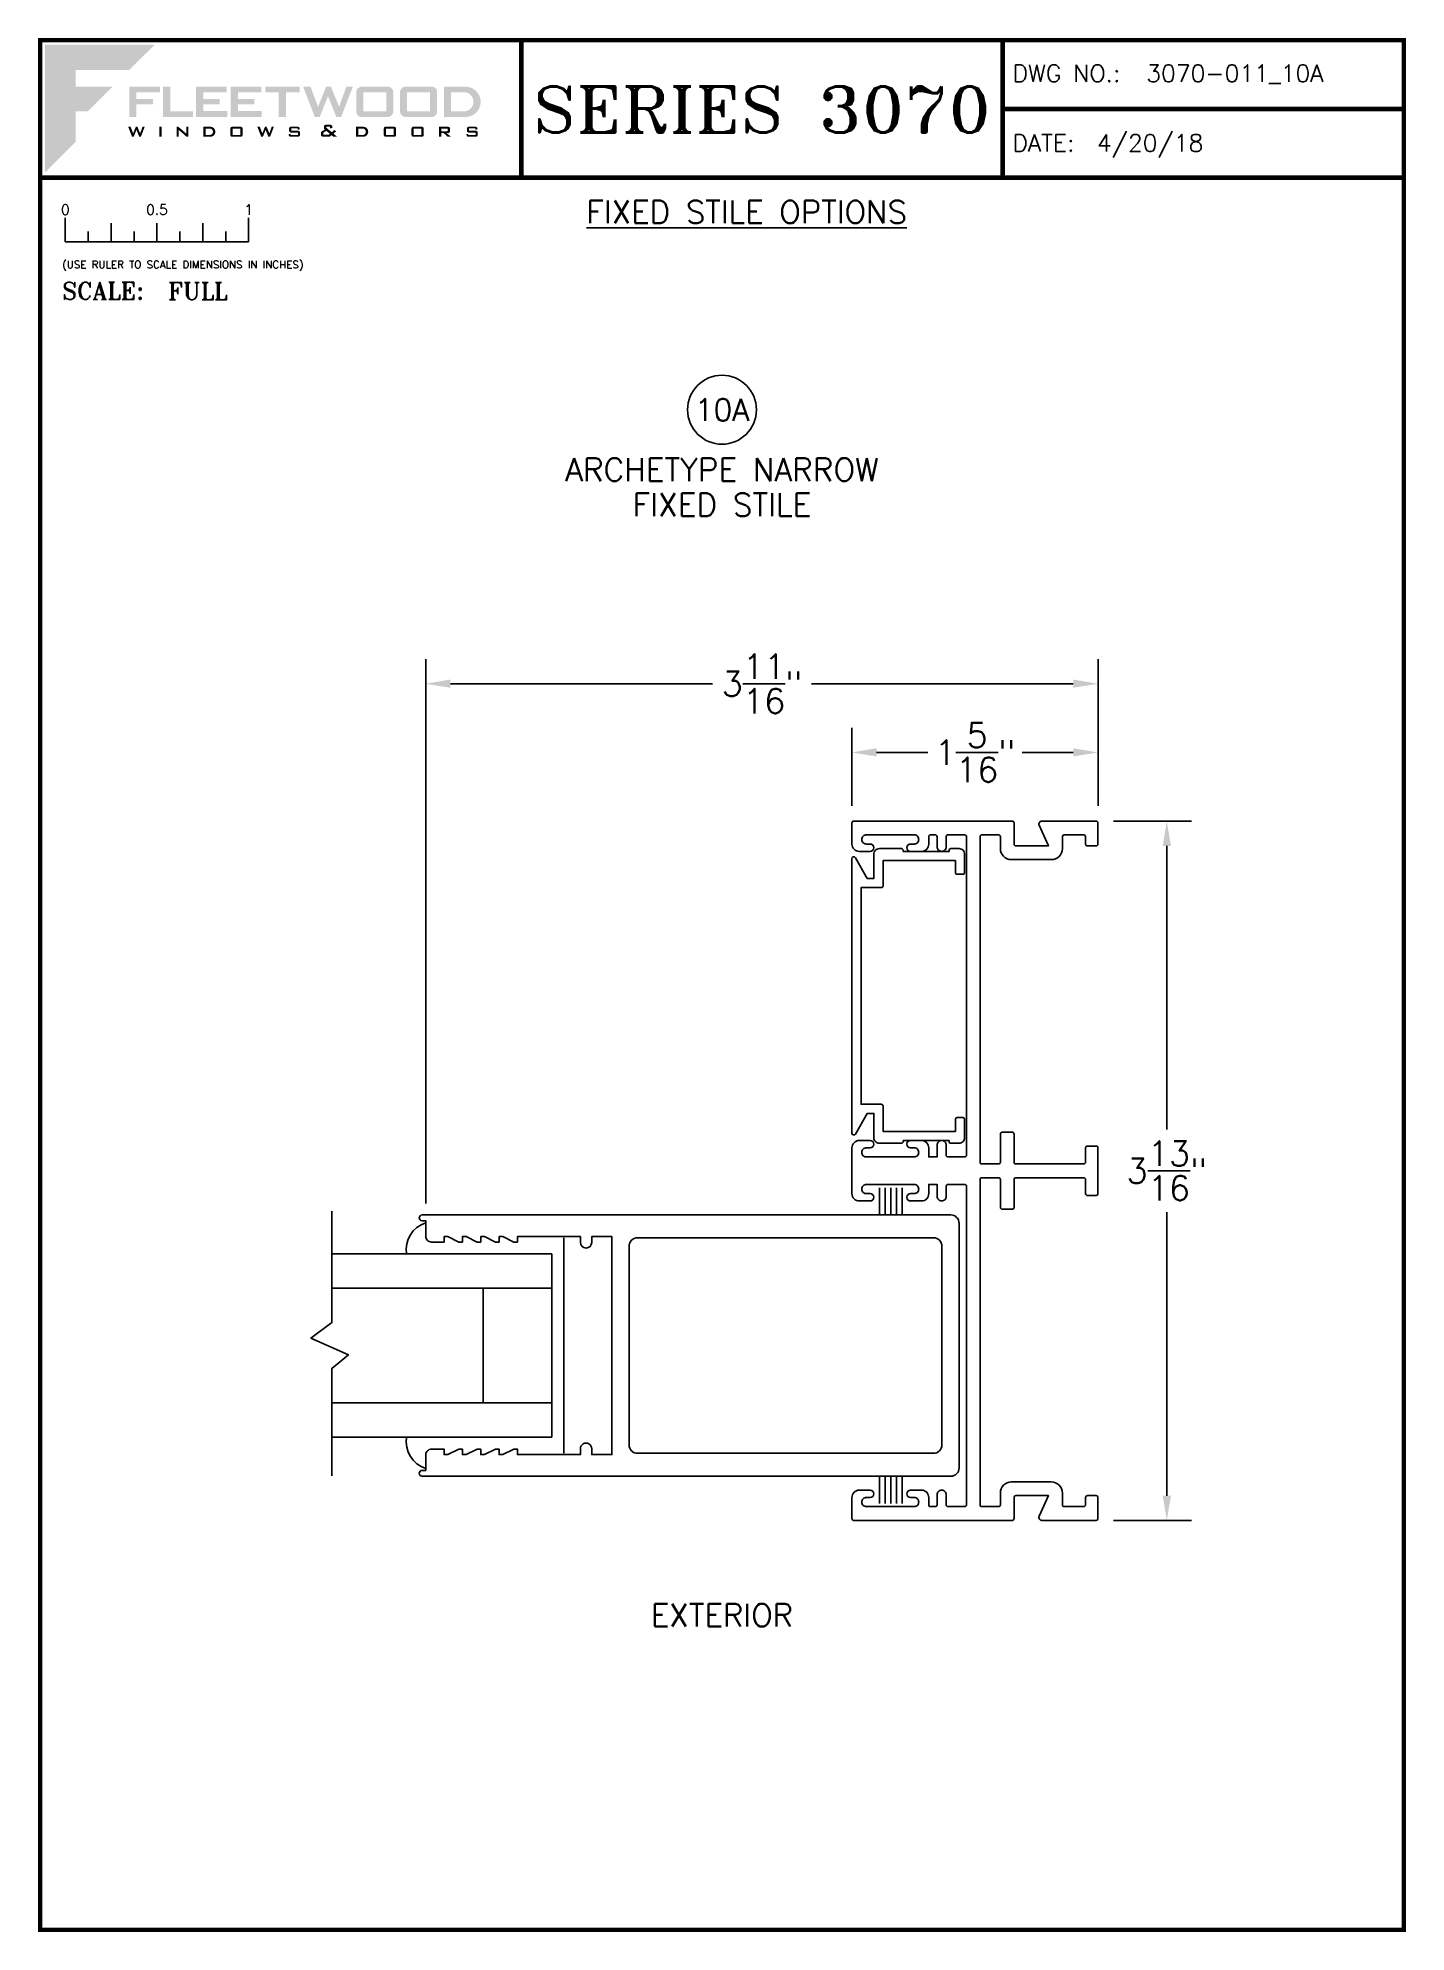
# Paper-space layout 'DETAIL 10A' of a CAD drawing. Extents: x 0.3 to 7.8, y 0.1 to 10.4.
# The model-space entities are those that its viewports show. They can reach past a viewport. Long polylines and large blocks are cut down to what shows.
import ezdxf
from ezdxf.enums import TextEntityAlignment as Align

# ---------------------------------------------------------------- set-up
doc = ezdxf.new("R2010")
doc.units = 0
doc.header["$LTSCALE"] = 0.25
doc.header["$MEASUREMENT"] = 0
doc.layers.get('0').update_dxf_attribs({"linetype": 'CONTINUOUS'})
doc.layers.get('DEFPOINTS').update_dxf_attribs({"color": 1, "linetype": 'CONTINUOUS'})
for name, color, linetype in [('DIM', 7, 'CONTINUOUS'), ('FRAME', 1, 'CONTINUOUS'), ('GLASS-VINYL', 7, 'CONTINUOUS'), ('SILL-PAN', 7, 'CONTINUOUS'), ('TEXT', 7, 'CONTINUOUS'), ('VENT', 5, 'CONTINUOUS')]:
    doc.layers.add(name, color=color, linetype=linetype)
doc.layers.add('VP', color=40, linetype='CONTINUOUS', plot=False)
doc.layers.get('VP').off()
doc.styles.add('ROMANS', font='romans')
doc.styles.add('ROMANT', font='romant')
doc.styles.add('SIMPLEX-094', font='simplex.shx', dxfattribs={"height": 0.094})
doc.styles.get("Standard").update_dxf_attribs({"font": 'simplex.shx'})
doc.dimstyles.new('FULL SCALE', dxfattribs={"dimscale": 0.75, "dimtxt": 0.18, "dimasz": 0.18, "dimexe": 0.18, "dimexo": 0.125, "dimgap": 0.09, "dimtad": 0, "dimtih": 1, "dimtoh": 1, "dimdec": 4, "dimzin": 0, "dimdsep": 46, "dimlunit": 4, "dimtxsty": 'Standard', "dimcen": 0.09, "dimadec": 0, "dimazin": 0, "dimtfac": 1, "dimtdec": 4, "dimtofl": 0, "dimtmove": 0, "dimatfit": 3, "dimfxl": 0, "dimtolj": 1, "dimtzin": 0, "dimarcsym": 0})

# ---------------------------------------------------------------- blocks, each defined once
blk = doc.blocks.new('Fleetwood_Logo_6-10-15')
h = blk.add_hatch(color=154)
h.dxf.hatch_style = 1
h.paths.add_polyline_path([(0.2526, -0.0017), (0.0019, -0.0017), (0.0019, -0.2942), (0.0725, -0.2236), (0.0725, -0.1535), (0.1007, -0.1535), (0.1567, -0.0976), (0.0725, -0.0976), (0.0725, -0.0596), (0.1946, -0.0596)])
h = blk.add_hatch(color=251)
h.dxf.hatch_style = 1
h.paths.add_polyline_path([(0.2487, -0.1256), (0.2112, -0.1256), (0.2112, -0.1102), (0.2647, -0.1102), (0.2647, -0.0976), (0.1946, -0.0976), (0.1946, -0.1667), (0.2112, -0.1667), (0.2112, -0.1377), (0.2487, -0.1377)])
h = blk.add_hatch(color=251)
h.dxf.hatch_style = 1
h.paths.add_polyline_path([(0.2886, -0.0976), (0.272, -0.0976), (0.272, -0.1667), (0.3401, -0.1667), (0.3401, -0.1535), (0.2886, -0.1535)])
h = blk.add_hatch(color=251)
h.dxf.hatch_style = 1
h.paths.add_polyline_path([(0.4175, -0.0976), (0.3474, -0.0976), (0.3474, -0.1667), (0.4185, -0.1667), (0.4185, -0.1534), (0.364, -0.1534), (0.364, -0.1377), (0.4015, -0.1377), (0.4015, -0.1256), (0.364, -0.1256), (0.364, -0.1102), (0.4175, -0.1102)])
h = blk.add_hatch(color=251)
h.dxf.hatch_style = 1
h.paths.add_polyline_path([(0.4965, -0.0976), (0.4264, -0.0976), (0.4264, -0.1667), (0.4975, -0.1667), (0.4975, -0.1534), (0.443, -0.1534), (0.443, -0.1377), (0.4804, -0.1377), (0.4804, -0.1256), (0.443, -0.1256), (0.443, -0.1102), (0.4965, -0.1102)])
h = blk.add_hatch(color=251)
h.dxf.hatch_style = 1
h.paths.add_polyline_path([(0.5842, -0.0976), (0.5054, -0.0976), (0.5054, -0.1102), (0.5365, -0.1102), (0.5365, -0.1667), (0.5531, -0.1667), (0.5531, -0.1102), (0.5842, -0.1102)])
h = blk.add_hatch(color=251)
h.dxf.hatch_style = 1
h.paths.add_polyline_path([(0.6089, -0.0976), (0.5921, -0.0976), (0.6188, -0.1667), (0.63, -0.1667), (0.6489, -0.1192), (0.6679, -0.1667), (0.6789, -0.1667), (0.7056, -0.0976), (0.6908, -0.0976), (0.6742, -0.1433), (0.6558, -0.0976), (0.6446, -0.0976), (0.6261, -0.1433)])
h = blk.add_hatch(color=251)
h.dxf.hatch_style = 1
h.paths.add_polyline_path([(0.7853, -0.0976), (0.726, -0.0976, 0.414214), (0.7133, -0.1102), (0.7133, -0.154, 0.414214), (0.726, -0.1667), (0.7853, -0.1667, 0.414214), (0.798, -0.154), (0.798, -0.1102, 0.414214)])
h.paths.add_polyline_path([(0.7819, -0.1102), (0.7819, -0.154), (0.7294, -0.154), (0.7294, -0.1102)], flags=16)
h = blk.add_hatch(color=251)
h.dxf.hatch_style = 1
h.paths.add_polyline_path([(0.8856, -0.0976), (0.8262, -0.0976, 0.414214), (0.8136, -0.1102), (0.8136, -0.154, 0.414214), (0.8262, -0.1667), (0.8856, -0.1667, 0.414214), (0.8982, -0.154), (0.8982, -0.1102, 0.414214)])
h.paths.add_polyline_path([(0.8822, -0.1102), (0.8822, -0.154), (0.8296, -0.154), (0.8296, -0.1102)], flags=16)
h = blk.add_hatch(color=251)
h.dxf.hatch_style = 1
h.paths.add_polyline_path([(0.9632, -0.0976), (0.914, -0.0976), (0.914, -0.1667), (0.9632, -0.1667, 1)])
h.paths.add_polyline_path([(0.9301, -0.1102), (0.9593, -0.1102, -1), (0.9593, -0.154), (0.9301, -0.154)], flags=16)
h = blk.add_hatch(color=7)
h.dxf.hatch_style = 1
h.paths.add_polyline_path([(0.2301, -0.1891), (0.2251, -0.1891), (0.2196, -0.2043), (0.2134, -0.1891), (0.2097, -0.1891), (0.2035, -0.2043), (0.1978, -0.1891), (0.1922, -0.1891), (0.2011, -0.2121), (0.2048, -0.2121), (0.2112, -0.1963), (0.2175, -0.2121), (0.2212, -0.2121)])
h = blk.add_hatch(color=7)
h.dxf.hatch_style = 1
h.paths.add_polyline_path([(0.2691, -0.1891), (0.2637, -0.1891), (0.2637, -0.2118), (0.2637, -0.2121), (0.2691, -0.2121)])
h = blk.add_hatch(color=7)
h.dxf.hatch_style = 1
h.paths.add_polyline_path([(0.3077, -0.1964), (0.3259, -0.2121), (0.3298, -0.2121), (0.3298, -0.1891), (0.325, -0.1891), (0.325, -0.2047), (0.3067, -0.1891), (0.3029, -0.1891), (0.3029, -0.2121), (0.3077, -0.2121)])
h = blk.add_hatch(color=7)
h.dxf.hatch_style = 1
h.paths.add_polyline_path([(0.3801, -0.1891), (0.3637, -0.1891), (0.3637, -0.2121), (0.3801, -0.2121, 1)])
h.paths.add_polyline_path([(0.3691, -0.2079), (0.3691, -0.1933), (0.3788, -0.1933, -1), (0.3788, -0.2079)], flags=16)
h = blk.add_hatch(color=7)
h.dxf.hatch_style = 1
h.paths.add_polyline_path([(0.4537, -0.2079), (0.4537, -0.1933, 0.414214), (0.4495, -0.1891), (0.4297, -0.1891, 0.414214), (0.4255, -0.1933), (0.4255, -0.2079, 0.414214), (0.4297, -0.2121), (0.4495, -0.2121, 0.414214)])
h.paths.add_polyline_path([(0.4308, -0.2079), (0.4308, -0.1933), (0.4484, -0.1933), (0.4484, -0.2079)], flags=16)
h = blk.add_hatch(color=7)
h.dxf.hatch_style = 1
h.paths.add_polyline_path([(0.5253, -0.1891), (0.5203, -0.1891), (0.5148, -0.2043), (0.5087, -0.1891), (0.5049, -0.1891), (0.4988, -0.2043), (0.493, -0.1891), (0.4874, -0.1891), (0.4963, -0.2121), (0.5001, -0.2121), (0.5064, -0.1963), (0.5127, -0.2121), (0.5164, -0.2121)])
h = blk.add_hatch(color=7)
h.dxf.hatch_style = 1
h.paths.add_polyline_path([(0.5801, -0.1891), (0.5643, -0.1891, 0.414214), (0.56, -0.1933), (0.56, -0.1981, 0.414214), (0.5643, -0.2024), (0.58, -0.2024), (0.58, -0.2078), (0.5637, -0.2078), (0.5637, -0.2052), (0.5591, -0.2062), (0.5591, -0.2078, 0.414214), (0.5634, -0.2121), (0.5805, -0.2121, 0.414214), (0.5848, -0.2078), (0.5848, -0.2024, 0.414214), (0.5805, -0.1982), (0.5648, -0.1982), (0.5648, -0.193), (0.5798, -0.193), (0.5798, -0.1958), (0.5843, -0.1948), (0.5843, -0.1933, 0.414214)])
h = blk.add_hatch(color=7)
h.dxf.hatch_style = 1
h.paths.add_polyline_path([(0.645, -0.1913, -0.222262), (0.6447, -0.1906), (0.6447, -0.1892), (0.6535, -0.1892), (0.6535, -0.193), (0.6587, -0.1918), (0.6587, -0.189, 0.414214), (0.6544, -0.1847), (0.6437, -0.1847, 0.414214), (0.6394, -0.189), (0.6394, -0.1922, 0.222262), (0.6407, -0.1948), (0.6415, -0.1955), (0.6345, -0.1998, 0.260684), (0.6329, -0.2027), (0.6329, -0.2078, 0.414214), (0.6372, -0.2121), (0.6514, -0.2121, 0.17577), (0.6536, -0.2113), (0.657, -0.2085), (0.6614, -0.2121), (0.6699, -0.2121), (0.6613, -0.2049), (0.6676, -0.1997), (0.6637, -0.1964), (0.6574, -0.2017)])
h.paths.add_polyline_path([(0.6532, -0.2052), (0.6509, -0.2072, -0.17577), (0.6502, -0.2074), (0.6382, -0.2074), (0.6382, -0.2033, -0.260684), (0.6387, -0.2025), (0.6451, -0.1985)], flags=16)
h = blk.add_hatch(color=7)
h.dxf.hatch_style = 1
h.paths.add_polyline_path([(0.7294, -0.1891), (0.713, -0.1891), (0.713, -0.2121), (0.7294, -0.2121, 1)])
h.paths.add_polyline_path([(0.7184, -0.2079), (0.7184, -0.1933), (0.7281, -0.1933, -1), (0.7281, -0.2079)], flags=16)
h = blk.add_hatch(color=7)
h.dxf.hatch_style = 1
h.paths.add_polyline_path([(0.8045, -0.2079), (0.8045, -0.1933, 0.414214), (0.8003, -0.1891), (0.7805, -0.1891, 0.414214), (0.7763, -0.1933), (0.7763, -0.2079, 0.414214), (0.7805, -0.2121), (0.8003, -0.2121, 0.414214)])
h.paths.add_polyline_path([(0.7816, -0.2079), (0.7816, -0.1933), (0.7992, -0.1933), (0.7992, -0.2079)], flags=16)
h = blk.add_hatch(color=7)
h.dxf.hatch_style = 1
h.paths.add_polyline_path([(0.8678, -0.2079), (0.8678, -0.1933, 0.414214), (0.8636, -0.1891), (0.8438, -0.1891, 0.414214), (0.8396, -0.1933), (0.8396, -0.2079, 0.414214), (0.8438, -0.2121), (0.8636, -0.2121, 0.414214)])
h.paths.add_polyline_path([(0.8449, -0.2079), (0.8449, -0.1933), (0.8624, -0.1933), (0.8624, -0.2079)], flags=16)
h = blk.add_hatch(color=7)
h.dxf.hatch_style = 1
h.paths.add_polyline_path([(0.9277, -0.1993), (0.9277, -0.1933, 0.414214), (0.9235, -0.1891), (0.9028, -0.1891), (0.9028, -0.2121), (0.9082, -0.2121), (0.9082, -0.2035), (0.9131, -0.2035), (0.9224, -0.2121), (0.9303, -0.2121), (0.9197, -0.2035), (0.9235, -0.2035, 0.414214)])
h.paths.add_polyline_path([(0.9082, -0.1993), (0.9082, -0.1933), (0.9214, -0.1933, -0.414214), (0.9224, -0.1943), (0.9224, -0.1983, -0.414214), (0.9214, -0.1993)], flags=16)
h = blk.add_hatch(color=7)
h.dxf.hatch_style = 1
h.paths.add_polyline_path([(0.9867, -0.1982), (0.971, -0.1982), (0.971, -0.193), (0.9859, -0.193), (0.9859, -0.1958), (0.9905, -0.1948), (0.9905, -0.1933, 0.414214), (0.9863, -0.1891), (0.9705, -0.1891, 0.414214), (0.9662, -0.1933), (0.9662, -0.1981, 0.414214), (0.9705, -0.2024), (0.9862, -0.2024), (0.9862, -0.2078), (0.9699, -0.2078), (0.9699, -0.2052), (0.9653, -0.2062), (0.9653, -0.2078, 0.414214), (0.9696, -0.2121), (0.9867, -0.2121, 0.414214), (0.991, -0.2078), (0.991, -0.2024, 0.414214)])
blk = doc.blocks.new('A-SIZE_P')
at = {"const_width": 0.025}
blk.add_lwpolyline([(0.313, 0.125), (7.751, 0.125), (7.751, 10.437), (0.313, 10.437)], close=True, dxfattribs=at)
for points in [[(2.938, 10.437), (2.938, 9.687)], [(5.563, 10.437), (5.563, 9.687)], [(5.563, 10.062), (7.751, 10.062)], [(0.313, 9.687), (7.751, 9.687)]]:
    blk.add_lwpolyline(points, dxfattribs=at)
at = {"xscale": 2.387023416083395, "yscale": 2.387023416083395, "zscale": 2.387023416083395}
blk.add_blockref('Fleetwood_Logo_6-10-15', (0.334, 10.416), dxfattribs=at)
for s, style, p in [('DWG NO.:', 'SIMPLEX-094', (5.617, 10.209)), ('DATE:', 'SIMPLEX-094', (5.616, 9.829)), ('SCALE:', 'ROMANT', (0.433, 9.022))]:
    blk.add_text(s, height=0.094, dxfattribs=dict(style=style)).set_placement(p)
for tag, p, style in [('DWG_NO', (6.346, 10.209), 'SIMPLEX-094'), ('DATE', (6.077, 9.829), 'SIMPLEX-094'), ('SCALE', (1.011, 9.02), 'ROMANT')]:
    blk.add_attdef(tag, p, '', height=0.094, dxfattribs=dict(style=style))
for tag, height, style, width, p, p2 in [('DWG_NO_F', 0.094, 'SIMPLEX-094', 1.745692, (6.347, 10.209), (7.683, 10.209)), ('PRODUCT', 0.25, 'ROMANT', 1.390728, (3.001, 9.934), (5.5, 9.934))]:
    blk.add_attdef(tag, text='', height=height, dxfattribs=dict(style=style, width=width)).set_placement(p, p2, align=Align.FIT)
blk = doc.blocks.new('Full')
for p, q in [((0.137, -0.219), (0.137, -0.35)), ((0.262, -0.294), (0.262, -0.35)), ((0.387, -0.249), (0.387, -0.35)), ((0.512, -0.294), (0.512, -0.35)), ((0.637, -0.249), (0.637, -0.35)), ((0.762, -0.294), (0.762, -0.35)), ((0.887, -0.249), (0.887, -0.35)), ((1.012, -0.294), (1.012, -0.35)), ((1.137, -0.219), (1.137, -0.35)), ((0.137, -0.35), (1.137, -0.35))]:
    blk.add_line(p, q)
for s, p in [('0', (0.137, -0.219)), ('0.5', (0.637, -0.219)), ('1', (1.137, -0.219))]:
    blk.add_text(s, height=0.055).set_placement(p, align=Align.BOTTOM_CENTER)
at = {"style": 'ROMANS'}
blk.add_text('(USE RULER TO SCALE DIMENSIONS IN INCHES)', height=0.04115, dxfattribs=at).set_placement((0.12, -0.495))
blk = doc.blocks.new('sectball')
blk.add_circle((0, 0), 0.125)
blk.add_attdef('NO', text='', height=0.062).set_placement((0, 0), align=Align.MIDDLE_CENTER)
for tag, p in [('LINE1', (0, -0.2588)), ('LINE2', (0, -0.3864)), ('LINE3', (0, -0.5214))]:
    blk.add_attdef(tag, text='', height=0.078).set_placement(p, align=Align.CENTER)
blk = doc.blocks.new('*D128')
at = {"layer": 'DEFPOINTS', "color": 0}
for p in [(6.073, 6.175), (6.073, 2.359), (6.458, 2.359)]:
    blk.add_point(p, dxfattribs=at)
at = {"layer": 'SILL-PAN', "color": 0, "lineweight": -2}
for p, q in [((6.167, 6.175), (6.593, 6.175)), ((6.458, 6.04), (6.458, 4.492)), ((6.458, 2.494), (6.458, 4.042)), ((6.167, 2.359), (6.593, 2.359))]:
    blk.add_line(p, q, dxfattribs=at)
at = {"layer": 'SILL-PAN', "color": 0}
for points in [[(6.436, 6.04), (6.481, 6.04), (6.458, 6.175)], [(6.436, 2.494), (6.481, 2.494), (6.458, 2.359)]]:
    blk.add_solid(points, dxfattribs=at)
at = {"layer": 'SILL-PAN', "color": 0, "insert": (6.458, 4.267), "char_height": 0.135, "attachment_point": 5}
blk.add_mtext('\\A1;3{\\H1.000000x;\\S13/16;}"', dxfattribs=at)
blk = doc.blocks.new('*D129')
at = {"layer": 'DEFPOINTS', "color": 0}
for p in [(4.74, 6.55), (4.74, 6.165), (6.083, 6.165)]:
    blk.add_point(p, dxfattribs=at)
at = {"layer": 'SILL-PAN', "color": 0, "lineweight": -2}
for p, q in [((4.74, 6.259), (4.74, 6.685)), ((6.083, 6.259), (6.083, 6.685)), ((4.875, 6.55), (5.155, 6.55)), ((5.948, 6.55), (5.669, 6.55))]:
    blk.add_line(p, q, dxfattribs=at)
at = {"layer": 'SILL-PAN', "color": 0}
for points in [[(4.875, 6.573), (4.875, 6.528), (4.74, 6.55)], [(5.948, 6.573), (5.948, 6.528), (6.083, 6.55)]]:
    blk.add_solid(points, dxfattribs=at)
at = {"layer": 'SILL-PAN', "color": 0, "insert": (5.412, 6.55), "char_height": 0.135, "attachment_point": 5}
blk.add_mtext('\\A1;1{\\H1.000000x;\\S5/16;}"', dxfattribs=at)
blk = doc.blocks.new('*D130')
at = {"layer": 'DEFPOINTS', "color": 0}
for p in [(2.416, 6.925), (6.083, 6.165), (2.416, 3.994)]:
    blk.add_point(p, dxfattribs=at)
at = {"layer": 'SILL-PAN', "color": 0, "lineweight": -2}
for p, q in [((2.416, 4.088), (2.416, 7.06)), ((6.083, 6.259), (6.083, 7.06)), ((2.551, 6.925), (3.98, 6.925)), ((5.948, 6.925), (4.52, 6.925))]:
    blk.add_line(p, q, dxfattribs=at)
at = {"layer": 'SILL-PAN', "color": 0}
for points in [[(2.551, 6.948), (2.551, 6.903), (2.416, 6.925)], [(5.948, 6.948), (5.948, 6.903), (6.083, 6.925)]]:
    blk.add_solid(points, dxfattribs=at)
at = {"layer": 'SILL-PAN', "color": 0, "insert": (4.25, 6.925), "char_height": 0.135, "attachment_point": 5}
blk.add_mtext('\\A1;3{\\H1.000000x;\\S11/16;}"', dxfattribs=at)
blk = doc.blocks.new('2 TRACK JAMB')
at = {"color": 1}
blk.add_lwpolyline([(-0.368, 1.86), (-0.368, 1.708, -0.414214), (-0.377, 1.698), (-0.433, 1.698, -0.414214), (-0.442, 1.708), (-0.442, 1.86, 0.414214), (-0.452, 1.87), (-0.781, 1.87), (-0.822, 1.87, 0.414214), (-0.832, 1.86), (-0.832, 1.783, -0.414214), (-0.843, 1.773), (-0.891, 1.773, -0.414214), (-0.9, 1.783), (-0.9, 1.871), (-0.9, 1.963), (-0.9, 2.033, -0.414214), (-0.891, 2.043), (-0.843, 2.043, -0.414214), (-0.832, 2.033), (-0.832, 1.955, 0.414214), (-0.822, 1.945), (-0.768, 1.945), (-0.452, 1.945, 0.414214), (-0.442, 1.955), (-0.442, 2.108, -0.414214), (-0.433, 2.118), (-0.377, 2.118, -0.414214), (-0.368, 2.108), (-0.368, 1.955, 0.414214), (-0.357, 1.945), (-0.267, 1.945, 0.414214), (-0.257, 1.955), (-0.257, 2.862), (-0.257, 3.731, 0.414214), (-0.267, 3.741), (-0.357, 3.741, 0.414214), (-0.368, 3.731), (-0.368, 3.666, -0.414214), (-0.427, 3.606), (-0.645, 3.606, -0.414214), (-0.706, 3.666), (-0.706, 3.731, 0.414214), (-0.715, 3.741), (-0.822, 3.741, 0.414214), (-0.832, 3.731), (-0.832, 3.691, -0.414214), (-0.843, 3.681), (-0.891, 3.681, -0.414214), (-0.9, 3.691), (-0.9, 3.806, -0.414214), (-0.891, 3.816), (-0.594, 3.816, -0.546624), (-0.579, 3.793), (-0.63, 3.681), (-0.452, 3.681, 0.414214), (-0.442, 3.691), (-0.442, 3.806, -0.414214), (-0.433, 3.816), (0.433, 3.816, -0.414214), (0.442, 3.806), (0.442, 3.691, -0.414214), (0.403, 3.651), (0.343, 3.651, -0.414214), (0.323, 3.671), (0.323, 3.671, -0.414214), (0.343, 3.691), (0.363, 3.691, 0.414214), (0.388, 3.715), (0.388, 3.716, 0.414214), (0.363, 3.741), (0.102, 3.741, 0.414214), (0.078, 3.716), (0.078, 3.715, 0.414214), (0.102, 3.691), (0.123, 3.691, -0.414214), (0.143, 3.671), (0.143, 3.67, -0.414214), (0.123, 3.651), (0.062, 3.651, -0.414214), (0.023, 3.691), (0.023, 3.731, 0.414214), (0.013, 3.741), (-0.012, 3.741, 0.414214), (-0.022, 3.731), (-0.022, 3.676, -0.414214), (-0.047, 3.651), (-0.048, 3.651, -0.414214), (-0.072, 3.675), (-0.072, 3.731, 0.414214), (-0.082, 3.741), (-0.172, 3.741, 0.414214), (-0.183, 3.731), (-0.183, 2.862), (-0.183, 1.993, 0.414214), (-0.172, 1.983), (-0.082, 1.983, 0.414214), (-0.072, 1.993), (-0.072, 2.048, -0.414214), (-0.048, 2.073), (-0.047, 2.073, -0.414214), (-0.022, 2.048), (-0.022, 1.983), (0.023, 1.983), (0.023, 2.033, -0.414214), (0.062, 2.073), (0.123, 2.073, -0.414214), (0.143, 2.054), (0.143, 2.053, -0.414214), (0.123, 2.033), (0.102, 2.033, 0.414214), (0.078, 2.008), (0.078, 2.007, 0.414214), (0.102, 1.983), (0.363, 1.983, 0.414214), (0.388, 2.007), (0.388, 2.008, 0.414214), (0.363, 2.033), (0.343, 2.033, -0.414214), (0.323, 2.053, -0.414214), (0.343, 2.073), (0.403, 2.073, -0.414214), (0.442, 2.033), (0.442, 1.963), (0.442, 1.871), (0.442, 1.783, -0.414214), (0.403, 1.743), (0.343, 1.743, -0.414214), (0.323, 1.763), (0.323, 1.763, -0.414214), (0.343, 1.783), (0.363, 1.783, 0.414214), (0.388, 1.807), (0.388, 1.808, 0.414214), (0.363, 1.833), (0.102, 1.833, 0.414214), (0.078, 1.808), (0.078, 1.807, 0.414214), (0.102, 1.783), (0.123, 1.783, -0.414214), (0.143, 1.763), (0.143, 1.762, -0.414214), (0.123, 1.743), (0.062, 1.743, -0.414214), (0.023, 1.783), (0.023, 1.833), (-0.022, 1.833), (-0.022, 1.768, -0.414214), (-0.047, 1.743), (-0.048, 1.743, -0.414214), (-0.072, 1.767), (-0.072, 1.823, 0.414214), (-0.082, 1.833), (-0.172, 1.833, 0.414214), (-0.183, 1.823), (-0.183, 0.954), (-0.183, 0.085, 0.414214), (-0.172, 0.075), (-0.082, 0.075, 0.414214), (-0.072, 0.085), (-0.072, 0.14, -0.414214), (-0.048, 0.165), (-0.047, 0.165, -0.414214), (-0.022, 0.14), (-0.022, 0.085, 0.414214), (-0.012, 0.075), (0.013, 0.075, 0.414214), (0.023, 0.085), (0.023, 0.125, -0.414214), (0.062, 0.165), (0.123, 0.165, -0.414214), (0.143, 0.145), (0.143, 0.145, -0.414214), (0.123, 0.125), (0.102, 0.125, 0.414214), (0.078, 0.1), (0.078, 0.099, 0.414214), (0.102, 0.075), (0.363, 0.075, 0.414214), (0.388, 0.099), (0.388, 0.1, 0.414214), (0.363, 0.125), (0.343, 0.125, -0.414214), (0.323, 0.145, -0.414214), (0.343, 0.165), (0.403, 0.165, -0.414214), (0.442, 0.125), (0.442, 0.01, -0.414214), (0.433, 0), (-0.433, 0, -0.414214), (-0.442, 0.01), (-0.442, 0.125, 0.414214), (-0.452, 0.135), (-0.63, 0.135), (-0.579, 0.023, -0.546624), (-0.594, 0), (-0.891, 0, -0.414214), (-0.9, 0.01), (-0.9, 0.125, -0.414214), (-0.891, 0.135), (-0.843, 0.135, -0.414214), (-0.832, 0.125), (-0.832, 0.085, 0.414214), (-0.822, 0.075), (-0.715, 0.075, 0.414214), (-0.706, 0.085), (-0.706, 0.15, -0.414214), (-0.645, 0.21), (-0.427, 0.21, -0.414214), (-0.368, 0.15), (-0.368, 0.085, 0.414214), (-0.357, 0.075), (-0.267, 0.075, 0.414214), (-0.257, 0.085), (-0.257, 0.954), (-0.257, 1.86, 0.414214), (-0.267, 1.87), (-0.357, 1.87, 0.414214)], format="xyb", close=True, dxfattribs=at)
blk = doc.blocks.new('3710 Jamb Filler')
blk.add_lwpolyline([(-0.12, 0.774, 0.414214), (-0.15, 0.804), (-0.27, 0.804, 0.414214), (-0.28, 0.794), (-0.28, 0.789), (-0.53, 0.789), (-0.53, 0.794, 0.414214), (-0.54, 0.804), (-0.585, 0.804, 0.414214), (-0.615, 0.774), (-0.615, 0.674, 0.414214), (-0.605, 0.664), (-0.575, 0.664, 0.414214), (-0.565, 0.674), (-0.565, 0.739), (-0.17, 0.739), (-0.17, 0.601, 0.414214), (-0.16, 0.591), (-0.05, 0.591), (-0.05, -0.591), (-0.16, -0.591, 0.414214), (-0.17, -0.601), (-0.17, -0.739), (-0.565, -0.739), (-0.565, -0.674, 0.414214), (-0.575, -0.664), (-0.605, -0.664, 0.414214), (-0.615, -0.674), (-0.615, -0.774, 0.414214), (-0.585, -0.804), (-0.54, -0.804, 0.414214), (-0.53, -0.794), (-0.53, -0.789), (-0.28, -0.789), (-0.28, -0.794, 0.414214), (-0.27, -0.804), (-0.15, -0.804, 0.414214), (-0.12, -0.774), (-0.12, -0.641), (-0.084, -0.641), (-0.019, -0.754, 0.767327), (0, -0.749), (0, 0.749, 0.767327), (-0.019, 0.754), (-0.084, 0.641), (-0.12, 0.641)], format="xyb", close=True)
blk = doc.blocks.new('3005 Std Lock Stile')
for points in [[(-2.609, 0.565), (-2.629, 0.565), (-2.689, 0.595), (-2.709, 0.595), (-2.709, 0.565), (-2.729, 0.565), (-2.789, 0.595), (-2.809, 0.595), (-2.809, 0.565), (-2.878, 0.565, -0.414214), (-2.909, 0.596), (-2.909, 0.681), (-2.929, 0.681, -0.999996), (-2.929, 0.713), (-2.909, 0.713), (-0.046, 0.713, -0.414214), (0, 0.667), (0, -0.667, -0.414214), (-0.046, -0.713), (-2.909, -0.713), (-2.929, -0.713, -0.999996), (-2.929, -0.681), (-2.909, -0.681), (-2.909, -0.596, -0.414214), (-2.878, -0.565), (-2.809, -0.565), (-2.809, -0.595), (-2.789, -0.595), (-2.729, -0.565), (-2.709, -0.565), (-2.709, -0.595), (-2.689, -0.595), (-2.629, -0.565), (-2.609, -0.565), (-2.609, -0.595), (-2.589, -0.595), (-2.529, -0.565), (-2.509, -0.565), (-2.509, -0.595), (-2.489, -0.595), (-2.429, -0.565), (-2.409, -0.565), (-2.409, -0.595), (-2.066, -0.595), (-2.066, -0.563, -1.000005), (-2.004, -0.563), (-2.004, -0.595), (-1.894, -0.595), (-1.894, 0.595), (-2.004, 0.595), (-2.004, 0.563, -0.999996), (-2.066, 0.563), (-2.066, 0.595), (-2.409, 0.595), (-2.409, 0.565), (-2.429, 0.565), (-2.489, 0.595), (-2.509, 0.595), (-2.509, 0.565), (-2.529, 0.565), (-2.589, 0.595), (-2.609, 0.595)], [(-0.14, 0.588, -0.414214), (-0.094, 0.542), (-0.094, -0.542, -0.414214), (-0.14, -0.588), (-1.754, -0.588, -0.414214), (-1.8, -0.542), (-1.8, 0.542, -0.414214), (-1.754, 0.588)]]:
    blk.add_lwpolyline(points, format="xyb", close=True)
blk = doc.blocks.new('*U102')
at = {"layer": 'SILL-PAN', "color": 7}
for p, q in [((-0.475, 0.861), (-0.475, 0.713)), ((-0.444, 0.861), (-0.444, 0.713)), ((-0.413, 0.861), (-0.413, 0.713)), ((-0.382, 0.861), (-0.382, 0.713)), ((-0.351, 0.861), (-0.351, 0.713)), ((-0.475, -0.861), (-0.475, -0.713)), ((-0.444, -0.861), (-0.444, -0.713)), ((-0.413, -0.861), (-0.413, -0.713)), ((-0.382, -0.861), (-0.382, -0.713)), ((-0.351, -0.861), (-0.351, -0.713))]:
    blk.add_line(p, q, dxfattribs=at)
at = {"layer": 'VENT'}
blk.add_blockref('3005 Std Lock Stile', (-0.04, 0), dxfattribs=at)

msp = doc.modelspace()

# ---------------------------------------------------------------- linework, layer by layer
at = {"layer": 'GLASS-VINYL', "color": 7}
for p, q in [((16.99845, -17.24673), (16.99845, -18.42273)), ((15.73384, -17.33473), (16.93345, -17.33473)), ((16.93345, -17.33473), (16.93345, -18.33473)), ((15.73384, -17.52223), (16.93345, -17.52223)), ((16.55845, -17.52223), (16.55845, -18.14723)), ((15.73384, -18.14723), (16.93345, -18.14723)), ((15.73384, -18.33473), (16.93345, -18.33473))]:
    msp.add_line(p, q, dxfattribs=at)
at = {"layer": 'GLASS-VINYL'}
msp.add_lwpolyline([(15.73384, -17.10122), (15.73384, -17.70973), (15.61961, -17.79399), (15.82348, -17.88545), (15.73384, -17.95973), (15.73384, -18.5448)], dxfattribs=at)
at = {"layer": 'GLASS-VINYL', "color": 7}
for centre, start, end in [((16.29152, -17.3102), 107.354231, 189.24028), ((16.29152, -18.35926), 170.75972, 252.645769)]:
    msp.add_arc(centre, 0.15276, start, end, dxfattribs=at)

# ---------------------------------------------------------------- block references
at = {"layer": 'FRAME', "xscale": -1}
for name, p in [('2 TRACK JAMB', (19.01235, -18.78873)), ('3710 Jamb Filler', (18.56985, -15.92673))]:
    msp.add_blockref(name, p, dxfattribs=at)
at = {"layer": 'VENT'}
msp.add_blockref('*U102', (19.19485, -17.83473), dxfattribs=at)

psp = doc.layouts.new('DETAIL 10A')

# ---------------------------------------------------------------- block references
at = {"layer": 'DIM'}
ref = psp.add_blockref('A-SIZE_P', (0, 0), dxfattribs=at)
ref.add_attrib('DATE', '4/20/18', (6.07741, 9.82884), dxfattribs={"layer": '0', "height": 0.094, "style": 'SIMPLEX-094'})
ref.add_attrib('SCALE', 'FULL', (1.01101, 9.02035), dxfattribs={"layer": '0', "height": 0.094, "style": 'ROMANT'})
ref.add_attrib('PRODUCT', 'SERIES 3070', dxfattribs={"layer": '0', "height": 0.25, "style": 'ROMANT', "width": 0.981308}).set_placement((3.0005, 9.93352), (5.5005, 9.93352), align=Align.FIT)
ref.add_attrib('DWG_NO', '3070-011_10A', (6.34634, 10.20879), dxfattribs={"layer": '0', "height": 0.094, "style": 'SIMPLEX-094'})
psp.add_blockref('Full', (0.313, 9.687), dxfattribs=at)
at = {"layer": 'TEXT'}
ref = psp.add_blockref('sectball', (4.032, 8.42024), dxfattribs=dict(at, xscale=1.504000000000005, yscale=1.504000000000005, zscale=1.504000000000005))
ref.add_attrib('NO', '10A', dxfattribs={"layer": '0', "height": 0.12}).set_placement((4.032, 8.42024), align=Align.MIDDLE_CENTER)
ref.add_attrib('LINE1', 'ARCHETYPE NARROW', dxfattribs={"layer": '0', "height": 0.125}).set_placement((4.032, 8.03096), align=Align.CENTER)
ref.add_attrib('LINE2', 'FIXED STILE', dxfattribs={"layer": '0', "height": 0.125}).set_placement((4.032, 7.83915), align=Align.CENTER)

# ---------------------------------------------------------------- texts
at = {"layer": 'TEXT', "char_height": 0.124, "attachment_point": 5}
for s, insert, width in [('{\\LFIXED STILE OPTIONS}', (4.16675, 9.4995), 2.2957), ('EXTERIOR', (4.032, 1.84165), 1.1528)]:
    psp.add_mtext(s, dxfattribs=dict(at, insert=insert, width=width))

# ---------------------------------------------------------------- dimensions: what is measured, and where the dimension line sits
at = {"layer": 'SILL-PAN'}
for base, p2, picture, middle in [((2.41649, 6.92538), (2.41649, 3.99438), '*D130', (4.24994, 6.92538)), ((4.74039, 6.55038), (4.74039, 6.16538), '*D129', (5.41189, 6.55038))]:
    dim = psp.add_linear_dim(base=base, p1=(6.08339, 6.16538), p2=p2, dimstyle='FULL SCALE', dxfattribs=at)
    dim.commit()
    dim.dimension.update_dxf_attribs({"geometry": picture, "text_midpoint": middle})
dim = psp.add_linear_dim(base=(6.45839, 2.35938), p1=(6.07339, 6.17538), p2=(6.07339, 2.35938), angle=90, dimstyle='FULL SCALE', dxfattribs=at)
dim.commit()
dim.dimension.update_dxf_attribs({"geometry": '*D128', "text_midpoint": (6.45839, 4.26738)})

# ---------------------------------------------------------------- viewports
at = {"layer": 'VP'}
psp.add_viewport(center=(4.03426, 4.39845), size=(4.73908, 4.5868735), view_center_point=(17.86373, -16.74966), view_height=4.5868735, dxfattribs=at)

doc.saveas('drawing.dxf')
